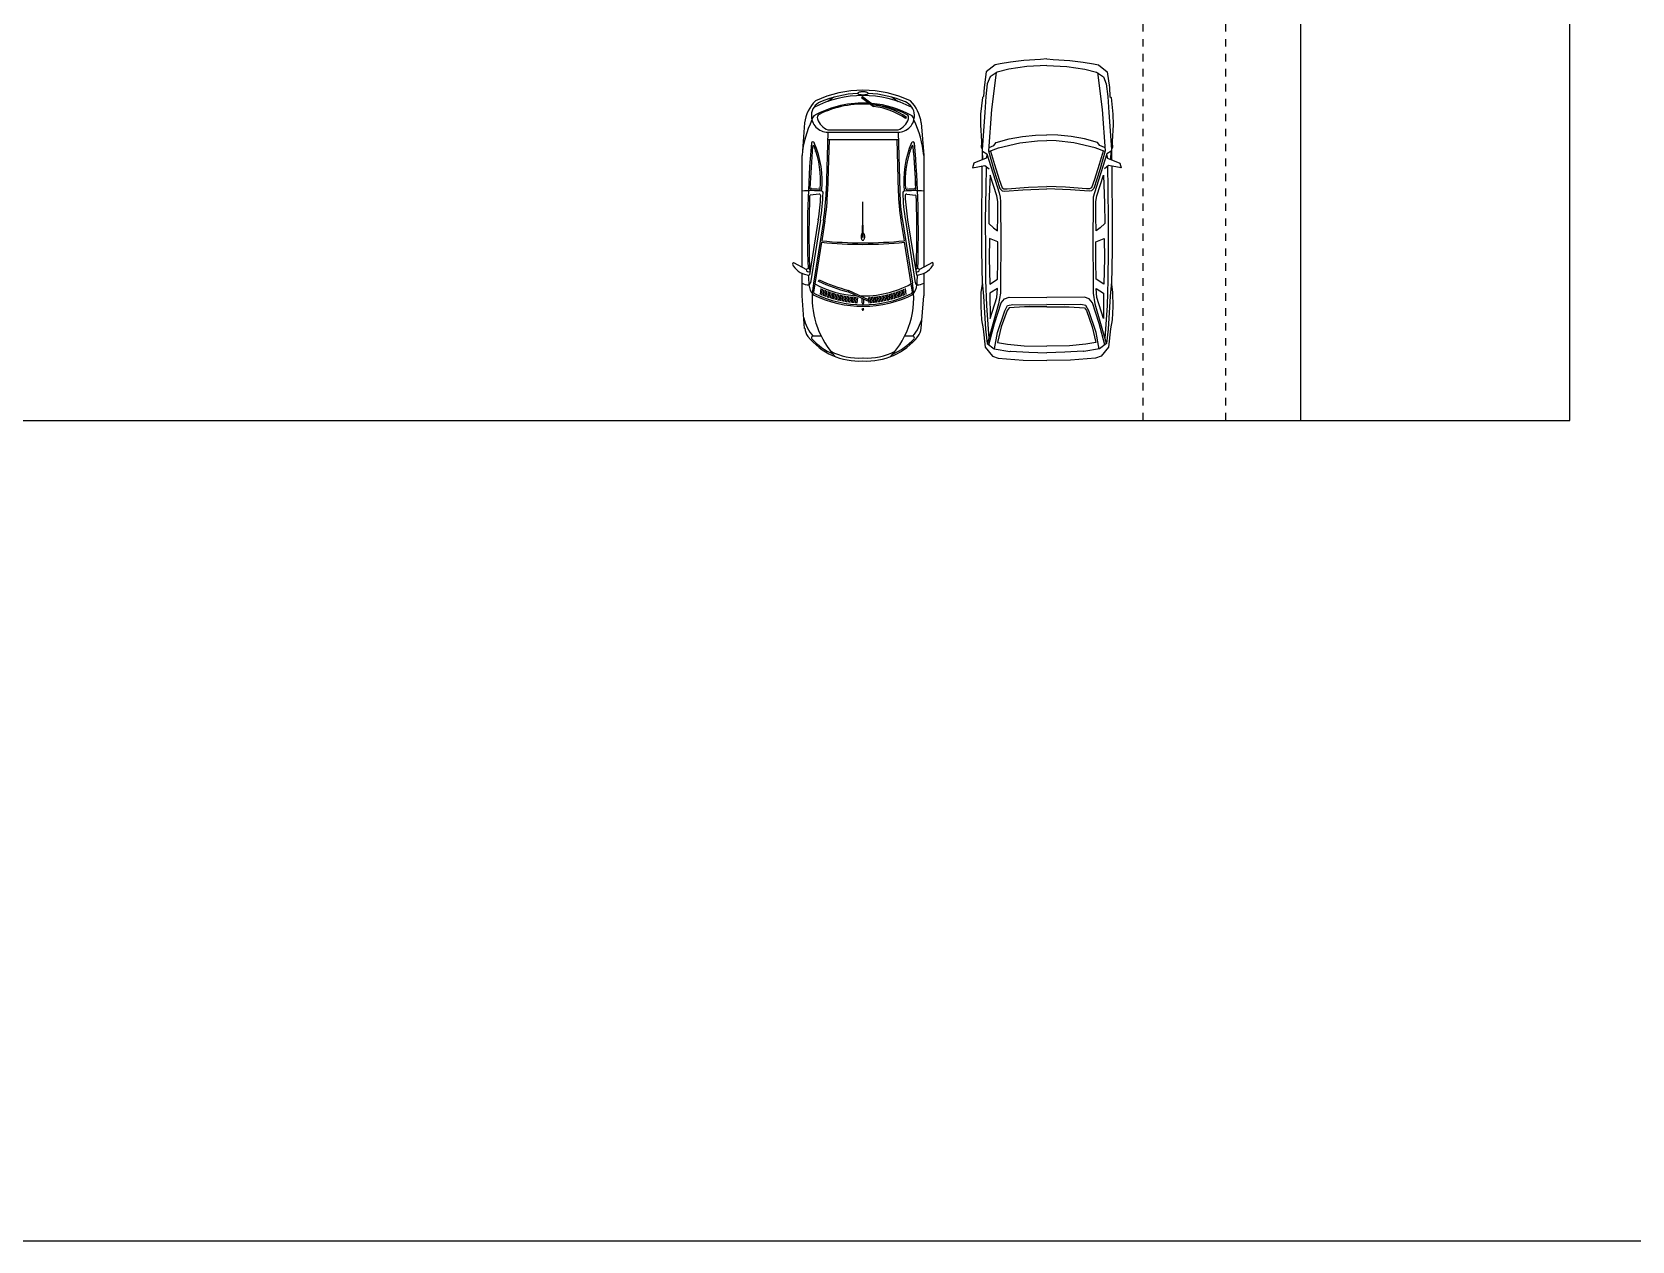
# Model space of a CAD drawing. Header units: millimetres. Extents: x 589 to 1175, y -455 to -172.
# Drawn here: x 662.85 to 684.26, y -283.39 to -267.22 of the extents above; entities that cross this region are included whole.
import ezdxf

# ---------------------------------------------------------------- set-up
doc = ezdxf.new("R2010")
doc.units = ezdxf.units.MM
doc.linetypes.add('DOT2', pattern=[3.175, 0, -3.175])
doc.layers.add('FLOATINGWINDOWS', color=2, linetype='Continuous', plot=False)
doc.layers.add('pohled', color=4, linetype='Continuous')
doc.layers.add('stafaz', color=252, linetype='Continuous')

# ---------------------------------------------------------------- blocks, each defined once
blk = doc.blocks.new('A$C4C5B25AF')
for p, q in [((1315, 929), (1222, 757)), ((330, 559), (330, 669)), ((436, 780), (870, 815)), ((870, 815), (1174, 815)), ((1588, 554), (922, 660)), ((1877, 528), (1040, 662)), ((1883, 568), (1046, 701)), ((1888, 597), (1150, 715)), ((1254, 815), (2750, 815)), ((2231, 587), (2216, 705)), ((3184, 780), (2750, 815)), ((918, 428), (838, 435)), ((924, 448), (844, 455)), ((931, 467), (851, 474)), ((938, 487), (857, 494)), ((945, 506), (865, 513)), ((953, 526), (872, 533)), ((961, 545), (880, 552)), ((969, 564), (888, 572)), ((1065, 593), (1084, 585)), ((1874, 509), (1608, 551)), ((2960, 453), (2265, 472)), ((3060, 470), (2266, 492)), ((2960, 470), (2960, -470)), ((3060, 470), (3060, -470)), ((3090, 470), (3090, -470)), ((3527, 390), (3471, 470)), ((866, 212), (788, 219)), ((869, 232), (792, 239)), ((873, 252), (795, 259)), ((877, 271), (799, 278)), ((881, 291), (803, 298)), ((885, 311), (807, 318)), ((890, 330), (811, 337)), ((895, 350), (816, 357)), ((900, 370), (821, 377)), ((906, 389), (826, 396)), ((911, 409), (832, 416)), ((699, 13), (680, 5)), ((699, 13), (699, 0)), ((851, 73), (774, 80)), ((853, 93), (775, 100)), ((855, 113), (777, 120)), ((778, 10), (835, 10)), ((857, 133), (779, 140)), ((858, 153), (781, 159)), ((860, 172), (783, 179)), ((862, 192), (786, 199)), ((800, -67), (923, 199)), ((818, -75), (942, 192)), ((1660, 5), (1810, 5)), ((3522, 18), (3404, -141)), ((3538, 6), (3423, -148)), ((3522, 18), (3538, 6)), ((680, -5), (699, -13)), ((699, -13), (699, 0)), ((851, -73), (774, -80)), ((853, -93), (775, -100)), ((855, -113), (777, -120)), ((778, -10), (826, -10)), ((857, -133), (779, -140)), ((858, -153), (781, -159)), ((860, -172), (783, -179)), ((862, -192), (786, -199)), ((866, -212), (788, -219)), ((800, -67), (818, -75)), ((1660, -5), (1810, -5)), ((1815, 0), (2130, 0)), ((869, -232), (792, -239)), ((873, -252), (795, -259)), ((877, -271), (799, -278)), ((881, -291), (803, -298)), ((885, -311), (807, -318)), ((890, -330), (811, -337)), ((895, -350), (816, -357)), ((900, -370), (821, -377)), ((906, -389), (826, -396)), ((911, -409), (832, -416)), ((3527, -390), (3471, -470)), ((330, -669), (330, -559)), ((918, -428), (838, -435)), ((924, -448), (844, -455)), ((931, -467), (851, -474)), ((938, -487), (857, -494)), ((945, -506), (865, -513)), ((953, -526), (872, -533)), ((961, -545), (880, -552)), ((969, -564), (888, -572)), ((1588, -554), (922, -660)), ((1877, -528), (1040, -662)), ((1883, -568), (1046, -701)), ((1888, -597), (1150, -715)), ((1874, -509), (1608, -551)), ((2231, -587), (2216, -705)), ((2960, -453), (2265, -472)), ((3060, -470), (2266, -492)), ((3242, -572), (3259, -583)), ((436, -780), (870, -815)), ((1174, -815), (870, -815)), ((1315, -929), (1222, -757)), ((2750, -815), (1254, -815)), ((3184, -780), (2750, -815))]:
    blk.add_line(p, q)
at = {"const_width": 5}
for points in [[(2314, 690, 1), (2314, 685, 1)], [(2805, 643, 1), (2805, 638, 1)], [(2314, 598, 1), (2314, 593, 1)], [(2314, -598, -1), (2314, -593, -1)], [(2805, -643, -1), (2805, -638, -1)], [(2314, -690, -1), (2314, -685, -1)]]:
    blk.add_lwpolyline(points, format="xyb", close=True, dxfattribs=at)
blk.add_lwpolyline([(1711, 5, 0.073885), (1709, 8, 0.104294), (1698, 17, 0.06515), (1683, 22, 0.051298), (1664, 24, 0.051298), (1644, 22, 0.06515), (1629, 17, 0.104294), (1618, 8, 0.174199), (1615, 0, 0.174199), (1618, -8, 0.104294), (1629, -17, 0.06515), (1644, -22, 0.051298), (1664, -24, 0.051298), (1683, -22, 0.06515), (1698, -17, 0.104294), (1709, -8, 0.073885), (1711, -5, 0.174199)], format="xyb")
blk.add_lwpolyline([(3580, 70, 0.246563), (3574, 67, 0.081563), (3566, 49, 0.040147), (3562, 29, 0.029458), (3560, 0, 0.029458), (3562, -29, 0.040147), (3566, -49, 0.081563), (3574, -67, 0.246563), (3580, -70, 0.246563), (3586, -67, 0.081563), (3594, -49, 0.040147), (3598, -29, 0.029458), (3600, 0, 0.029458), (3598, 29, 0.040147), (3594, 49, 0.081563), (3586, 67, 0.246563)], format="xyb", close=True)
for centre, radius, start, end in [((1420, 703), 271, 122.5061, 177.3807), ((1294, 918), 24, 28.4487, 144.8117), ((873, 53), 874, 128.5195, 183.4666), ((841, -464), 1143, 86.7478, 133.301), ((873, 53), 854, 132.4061, 156.0666), ((310, 669), 20, 0, 132.4061), ((453, 580), 200, 94.6669, 128.5195), ((701, 231), 573, 102.481, 130.272), ((2243, 0), 1511, 153.8364, 206.6643), ((2243, 0), 1491, 154.1833, 205.8167), ((2243, 0), 1373, 152.0676, 176.1797), ((1054, 466), 260, 97.9758, 129.7902), ((905, 657), 20, 86.7478, 153.8364), ((919, 641), 20, 80.9423, 154.1833), ((841, -464), 1143, 79.9751, 86.7478), ((1187, 727), 169, 148.6333, 180.9564), ((1706, -11589), 12332, 92.5802, 93.2009), ((1052, 738), 36.8, 201.7756, 261.8193), ((1223, 726), 31.7, 91.422, 214.9423), ((1207, 734), 28.1, 248.5131, 57.8511), ((1709, -12958), 13680, 87.9174, 92.0179), ((1709, -12958), 13700, 84.9558, 91.981), ((2206, 703), 10, 7.2745, 87.9174), ((1037, 684), 1241, 353.7279, 6.0623), ((2411, 1822), 1276, 263.6929, 293.3519), ((1037, 684), 1261, 355.3159, 0.6912), ((2308, 699), 10, 87.4901, 180.6912), ((2411, 1822), 1256, 265.0494, 291.5959), ((1709, -12958), 13680, 85.1291, 87.4901), ((2608, -605), 1427, 64.4533, 84.2811), ((2870, 663), 10, 291.5959, 85.1291), ((2912, 669), 20, 284.8612, 84.9558), ((3280, 470), 220, 87.5524, 180.0097), ((3120, 275), 509, 45.0724, 82.7817), ((3221, 610), 72.8, 40.2199, 88.4107), ((2118, 0), 1332, 356.4569, 29.5582), ((3281, 490), 200, 22.8604, 87.5524), ((2118, 0), 1432, 332.6464, 27.3536), ((873, 53), 834, 153.1339, 183.4666), ((3533, -521), 2707, 155.7055, 164.5863), ((3533, -521), 2687, 155.7055, 164.6216), ((7067, 0), 5507, 174.225, 185.775), ((7067, 0), 5487, 174.2369, 185.7631), ((2349, 3491), 3020, 260.9423, 268.4089), ((2349, 3491), 3000, 260.9423, 268.4089), ((2349, 3491), 2960, 260.9423, 268.0852), ((2349, 3491), 2930, 260.9423, 267.2804), ((2211, 584), 20, 267.2804, 7.2745), ((2251, 553), 20, 268.0852, 348.1357), ((2158, 3510), 2979, 271.7693, 271.819), ((2303, 580), 10, 175.3159, 265.0494), ((3314, 380), 241, 108.384, 158.1789), ((3254, 562), 50, 26.3311, 108.384), ((2118, 0), 1317, 355.4418, 26.3311), ((2118, 0), 1462, 2.7376, 22.8604), ((2118, 0), 1502, 334.9815, 25.0185), ((682, 0), 5, 112.786, 247.214), ((778, 0), 10, 90, 270), ((2243, 0), 1373, 178.392, 207.9324), ((1660, 0), 5, 90, 270), ((1810, 0), 5, 270, 90), ((873, -53), 874, 176.5334, 231.4805), ((873, -53), 834, 176.5334, 206.8661), ((2487, -43), 922, 324.9998, 353.9253), ((2487, -43), 942, 324.9998, 353.5912), ((2118, 0), 1332, 330.4418, 354.8462), ((2118, 0), 1317, 333.6689, 353.7639), ((2118, 0), 1462, 337.1396, 357.2624), ((841, 464), 1143, 226.699, 280.0249), ((873, -53), 854, 203.9334, 227.5939), ((2349, -3491), 3020, 91.5911, 99.0577), ((2349, -3491), 3000, 91.5911, 99.0577), ((2349, -3491), 2960, 91.9167, 99.0577), ((2349, -3491), 2930, 92.7196, 99.0577), ((2211, -584), 20, 352.7255, 92.7196), ((2251, -553), 20, 6.1809, 91.9167), ((2158, -3510), 2979, 88.1848, 88.2307), ((2411, -1822), 1276, 66.6481, 96.3071), ((1037, -684), 1241, 353.9377, 6.1809), ((2304, -585), 10, 87.1473, 184.478), ((1037, -684), 1261, 359.3088, 4.478), ((2411, -1822), 1256, 68.4041, 94.9506), ((3280, -470), 220, 179.9903, 272.4476), ((3314, -380), 241, 201.8211, 251.616), ((3120, -275), 509, 277.2183, 314.9276), ((3254, -562), 50, 251.616, 333.6689), ((3281, -490), 200, 272.4476, 337.1396), ((310, -669), 20, 227.5939, 0), ((453, -580), 200, 231.4805, 265.3331), ((701, -231), 573, 229.728, 257.519), ((1054, -466), 260, 230.2098, 262.0242), ((919, -641), 20, 205.8167, 279.0577), ((1052, -738), 36.8, 98.1807, 158.2244), ((1187, -727), 169, 179.0436, 211.3667), ((1706, 11589), 12332, 266.7991, 267.4198), ((1420, -703), 271, 182.6193, 237.4939), ((1223, -726), 31.7, 145.0577, 268.578), ((1207, -734), 28.1, 302.1489, 111.4869), ((1709, 12958), 13680, 267.9821, 272.0826), ((1709, 12958), 13700, 268.019, 275.0515), ((2206, -703), 10, 272.0826, 352.7255), ((2308, -699), 10, 179.3088, 272.5099), ((1709, 12958), 13680, 272.5099, 274.8709), ((1709, 12958), 13680, 272.5099, 274.7965), ((2608, 605), 1427, 275.7189, 295.5467), ((2870, -663), 10, 274.8709, 68.4041), ((2912, -669), 20, 275.0442, 75.1388), ((3221, -610), 72.8, 271.5893, 319.7801), ((1294, -918), 24, 215.1883, 331.5513)]:
    blk.add_arc(centre, radius, start, end)
blk = doc.blocks.new('SYM_ZUBEHOER_PKW_PKW_2')
at = {"linetype": 'Continuous'}
for p, q in [((76.4, 385.4, 2), (54, 384.3, 2)), ((84.9, 386.3, 2), (76.4, 385.4, 2)), ((84.9, 386.3, 2), (93.5, 385.4, 2)), ((93.5, 385.4, 2), (115.8, 384.3, 2)), ((4, 369, 2), (1.2, 348, 2)), ((15.7, 378.1, 2), (4, 369, 2)), ((18.4, 368.4, 2), (9.2, 362.1, 2)), ((17.2, 368.1, 2), (10.9, 318.5, 2)), ((22.4, 379.6, 2), (15.7, 378.1, 2)), ((34.2, 372.7, 2), (18.4, 368.4, 2)), ((36.2, 382, 2), (22.4, 379.6, 2)), ((58, 375.9, 2), (34.2, 372.7, 2)), ((54, 384.3, 2), (36.2, 382, 2)), ((84.9, 377.2, 2), (58, 375.9, 2)), ((84.9, 377.2, 2), (111.8, 375.9, 2)), ((111.8, 375.9, 2), (135.6, 372.7, 2)), ((115.8, 384.3, 2), (133.7, 382, 2)), ((133.7, 382, 2), (147.5, 379.6, 2)), ((135.6, 372.7, 2), (151.4, 368.4, 2)), ((147.5, 379.6, 2), (154.2, 378.1, 2)), ((151.4, 368.4, 2), (160.6, 362.1, 2)), ((152.6, 368.1, 2), (158.9, 318.5, 2)), ((154.2, 378.1, 2), (165.8, 369, 2)), ((165.8, 369, 2), (168.6, 348, 2)), ((1.2, 348, 2), (0.4, 335.9, 2)), ((5.3, 352.9, 2), (3.3, 335.8, 2)), ((9.2, 362.1, 2), (5.3, 352.9, 2)), ((160.6, 362.1, 2), (164.5, 352.9, 2)), ((164.5, 352.9, 2), (166.5, 335.8, 2)), ((168.6, 348, 2), (169.4, 335.9, 2)), ((-1.2, 334.5, 2), (-3.6, 312.3, 2)), ((0.4, 335.9, 2), (-1.2, 334.5, 2)), ((3.3, 335.8, 2), (1.8, 314.5, 2)), ((166.5, 335.8, 2), (168.1, 314.5, 2)), ((169.4, 335.9, 2), (171.1, 334.5, 2)), ((171.1, 334.5, 2), (173.4, 312.3, 2)), ((-3.6, 312.3, 2), (-4, 298.1, 2)), ((1.8, 314.5, 2), (-1.5, 265.2, 2)), ((10.9, 318.5, 2), (6.7, 263.1, 2)), ((158.9, 318.5, 2), (163.2, 263.1, 2)), ((168.1, 314.5, 2), (171.3, 265.2, 2)), ((173.4, 312.3, 2), (173.8, 298.1, 2)), ((-4, 298.1, 2), (-2.4, 275.6, 2)), ((17.3, 274.6, 2), (34.6, 279.4, 2)), ((34.6, 279.4, 2), (52.5, 282.3, 2)), ((52.5, 282.3, 2), (70, 284.2, 2)), ((70, 284.2, 2), (84.9, 284.5, 2)), ((99.8, 284.2, 2), (84.9, 284.5, 2)), ((117.3, 282.3, 2), (99.8, 284.2, 2)), ((135.2, 279.4, 2), (117.3, 282.3, 2)), ((152.6, 274.6, 2), (135.2, 279.4, 2)), ((173.8, 298.1, 2), (172.3, 275.6, 2)), ((-2.5, 274, 2), (-3.1, 268.3, 2)), ((-3.1, 268.3, 2), (-1.4, 265.9, 2)), ((-2.4, 275.6, 2), (-2.5, 274, 2)), ((-1.4, 265.9, 2), (-1.7, 251.1, 2)), ((-1, 262.8, 2), (4.8, 259.3, 2)), ((-0.6, 251.5, 2), (-1, 262.8, 2)), ((4.9, 258.3, 2), (4, 253.4, 2)), ((4.8, 259.3, 2), (21, 207, 2)), ((6.7, 263.1, 2), (13.9, 238, 2)), ((7.2, 262.3, 2), (20.1, 267.1, 2)), ((7.6, 267.5, 2), (14, 270.3, 2)), ((9.6, 263, 2), (15, 245, 2)), ((14, 270.3, 2), (17.3, 274.6, 2)), ((20.1, 267.1, 2), (48.9, 274, 2)), ((48.9, 274, 2), (72.5, 276.7, 2)), ((72.5, 276.7, 2), (84.9, 277.1, 2)), ((97.4, 276.7, 2), (84.9, 277.1, 2)), ((120.9, 274, 2), (97.4, 276.7, 2)), ((149.7, 267.1, 2), (120.9, 274, 2)), ((165.1, 259.3, 2), (148.9, 207, 2)), ((162.6, 262.3, 2), (149.7, 267.1, 2)), ((155.9, 270.3, 2), (152.6, 274.6, 2)), ((160.2, 263, 2), (154.9, 245, 2)), ((162.2, 267.5, 2), (155.9, 270.3, 2)), ((163.2, 263.1, 2), (155.9, 238, 2)), ((164.9, 258.3, 2), (165.9, 253.4, 2)), ((170.8, 262.8, 2), (165.1, 259.3, 2)), ((170.4, 251.6, 2), (170.8, 262.8, 2)), ((172.9, 268.3, 2), (171.3, 265.9, 2)), ((171.3, 265.9, 2), (171.5, 251.1, 2)), ((172.3, 275.6, 2), (172.3, 274, 2)), ((172.3, 274, 2), (172.9, 268.3, 2)), ((-12.7, 246.6, 2), (-14.7, 240.6, 2)), ((-14.7, 240.6, 2), (2.2, 243.5, 2)), ((4, 253.4, 2), (-12.7, 246.6, 2)), ((-1.8, 242.8, 2), (-2.1, 228, 2)), ((2.2, 243.5, 2), (7.9, 239.4, 2)), ((3.9, 242.3, 2), (3.2, 212.8, 2)), ((13.9, 238, 2), (22.2, 212.7, 2)), ((15, 245, 2), (21.3, 225, 2)), ((155.9, 238, 2), (147.7, 212.7, 2)), ((154.9, 245, 2), (148.6, 225, 2)), ((167.6, 243.5, 2), (161.9, 239.4, 2)), ((165.9, 253.4, 2), (182.6, 246.6, 2)), ((165.9, 242.3, 2), (166.6, 212.8, 2)), ((184.6, 240.6, 2), (167.6, 243.5, 2)), ((171.7, 242.8, 2), (171.9, 228, 2)), ((182.6, 246.6, 2), (184.6, 240.6, 2)), ((-2.1, 228, 2), (-2.6, 171.7, 2)), ((9.2, 230.8, 2), (7.5, 192.7, 2)), ((18.1, 203.2, 2), (9.2, 230.8, 2)), ((21.3, 225, 2), (25.2, 213.9, 2)), ((31.8, 212.5, 2), (60.2, 214.6, 2)), ((60.2, 214.6, 2), (84.9, 215.7, 2)), ((109.7, 214.6, 2), (84.9, 215.7, 2)), ((138.1, 212.5, 2), (109.7, 214.6, 2)), ((148.6, 225, 2), (144.7, 213.9, 2)), ((151.7, 203.2, 2), (160.7, 230.8, 2)), ((160.7, 230.8, 2), (162.3, 192.7, 2)), ((171.9, 228, 2), (172.5, 171.7, 2)), ((3.2, 212.8, 2), (2.6, 170.8, 2)), ((7.5, 192.7, 2), (7.3, 166.1, 2)), ((19.2, 195.4, 2), (18.1, 203.2, 2)), ((19.4, 175, 2), (19.2, 195.4, 2)), ((21, 207, 2), (22.7, 201.3, 2)), ((22.2, 212.7, 2), (25, 209.6, 2)), ((22.7, 201.3, 2), (22.9, 195, 2)), ((22.9, 195, 2), (23.6, 140.3, 2)), ((25, 209.6, 2), (28.3, 209.1, 2)), ((25.2, 213.9, 2), (27.6, 212.5, 2)), ((27.6, 212.5, 2), (31.8, 212.5, 2)), ((28.3, 209.1, 2), (53, 211.3, 2)), ((53, 211.3, 2), (84.9, 212.3, 2)), ((116.8, 211.3, 2), (84.9, 212.3, 2)), ((141.5, 209.1, 2), (116.8, 211.3, 2)), ((142.2, 212.5, 2), (138.1, 212.5, 2)), ((144.8, 209.6, 2), (141.5, 209.1, 2)), ((144.7, 213.9, 2), (142.2, 212.5, 2)), ((147.7, 212.7, 2), (144.8, 209.6, 2)), ((146.9, 195, 2), (146.3, 140.3, 2)), ((147.1, 201.3, 2), (146.9, 195, 2)), ((148.9, 207, 2), (147.1, 201.3, 2)), ((150.5, 175, 2), (150.7, 195.4, 2)), ((150.7, 195.4, 2), (151.7, 203.2, 2)), ((162.3, 192.7, 2), (162.5, 166.1, 2)), ((166.6, 212.8, 2), (167.2, 170.8, 2)), ((-2.6, 171.7, 2), (-2.6, 130.3, 2)), ((19.1, 156.1, 2), (19.4, 175, 2)), ((150.8, 156.1, 2), (150.5, 175, 2)), ((172.5, 171.7, 2), (172.5, 130.3, 2)), ((2.6, 170.8, 2), (2.8, 129.9, 2)), ((7.3, 166.1, 2), (13.8, 160.4, 2)), ((13.8, 160.4, 2), (19.1, 156.1, 2)), ((156.1, 160.4, 2), (150.8, 156.1, 2)), ((162.5, 166.1, 2), (156.1, 160.4, 2)), ((167.2, 170.8, 2), (167, 129.9, 2)), ((-2.6, 130.3, 2), (-1.6, 84.9, 2)), ((2.8, 129.9, 2), (3.1, 90.4, 2)), ((8.1, 146.1, 2), (7.9, 119.6, 2)), ((19.3, 141.6, 2), (8.1, 146.1, 2)), ((19.3, 114.8, 2), (19.3, 141.6, 2)), ((23.6, 140.3, 2), (23, 89.6, 2)), ((146.3, 140.3, 2), (146.8, 89.6, 2)), ((150.5, 141.6, 2), (161.7, 146.1, 2)), ((150.6, 114.8, 2), (150.5, 141.6, 2)), ((161.7, 146.1, 2), (161.9, 119.6, 2)), ((167, 129.9, 2), (166.7, 90.4, 2)), ((172.5, 130.3, 2), (171.4, 84.9, 2)), ((7.9, 119.6, 2), (8.6, 84.9, 2)), ((18.8, 91.4, 2), (19.3, 114.8, 2)), ((151, 91.4, 2), (150.6, 114.8, 2)), ((161.9, 119.6, 2), (161.3, 84.9, 2)), ((-1.7, 88, 2), (0.2, 68.8, 2)), ((3.1, 90.4, 2), (4.4, 56.3, 2)), ((8.6, 84.9, 2), (18.8, 91.4, 2)), ((23, 89.6, 2), (23, 72.8, 2)), ((146.8, 89.6, 2), (146.8, 72.8, 2)), ((161.3, 84.9, 2), (151, 91.4, 2)), ((166.7, 90.4, 2), (165.5, 56.3, 2)), ((171.5, 88, 2), (169.7, 68.8, 2)), ((-3.2, 73.8, 2), (-3.5, 55.2, 2)), ((-1.6, 84.9, 2), (-3.2, 73.8, 2)), ((0.2, 68.8, 2), (2.8, 24.7, 2)), ((18.9, 79.1, 2), (8.9, 72.7, 2)), ((8.9, 72.7, 2), (9.2, 38.9, 2)), ((9.2, 38.9, 2), (18.1, 67.3, 2)), ((18.1, 67.3, 2), (18.9, 79.1, 2)), ((23, 72.8, 2), (20.5, 58.7, 2)), ((23.9, 59.9, 2), (28.2, 65.2, 2)), ((28.2, 65.2, 2), (34.5, 67.5, 2)), ((34.5, 67.5, 2), (84.9, 67, 2)), ((135.3, 67.5, 2), (84.9, 67, 2)), ((141.7, 65.2, 2), (135.3, 67.5, 2)), ((146, 59.9, 2), (141.7, 65.2, 2)), ((146.8, 72.8, 2), (149.3, 58.7, 2)), ((151.7, 67.3, 2), (150.9, 79.1, 2)), ((150.9, 79.1, 2), (160.9, 72.7, 2)), ((160.6, 38.9, 2), (151.7, 67.3, 2)), ((160.9, 72.7, 2), (160.6, 38.9, 2)), ((169.7, 68.8, 2), (167, 24.7, 2)), ((171.4, 84.9, 2), (173, 73.8, 2)), ((173, 73.8, 2), (173.3, 55.2, 2)), ((-3.5, 55.2, 2), (-2.6, 37.2, 2)), ((4.4, 56.3, 2), (7.2, 12.2, 2)), ((20.5, 58.7, 2), (5.6, 5.8, 2)), ((14.8, 32.5, 2), (23.9, 59.9, 2)), ((18.9, 20.4, 2), (28.8, 49.2, 2)), ((31.9, 49.6, 2), (24, 28, 2)), ((28.8, 49.2, 2), (32.5, 56.3, 2)), ((34.4, 53.5, 2), (31.9, 49.6, 2)), ((32.5, 56.3, 2), (39.4, 57.8, 2)), ((55.2, 54.8, 2), (34.4, 53.5, 2)), ((39.4, 57.8, 2), (61.3, 57.5, 2)), ((84.9, 54.7, 2), (55.2, 54.8, 2)), ((61.3, 57.5, 2), (84.9, 57.8, 2)), ((108.5, 57.5, 2), (84.9, 57.8, 2)), ((84.9, 54.7, 2), (114.7, 54.8, 2)), ((130.4, 57.8, 2), (108.5, 57.5, 2)), ((114.7, 54.8, 2), (135.5, 53.5, 2)), ((137.3, 56.3, 2), (130.4, 57.8, 2)), ((135.5, 53.5, 2), (137.9, 49.6, 2)), ((141.1, 49.2, 2), (137.3, 56.3, 2)), ((137.9, 49.6, 2), (145.8, 28, 2)), ((151, 20.4, 2), (141.1, 49.2, 2)), ((155, 32.5, 2), (146, 59.9, 2)), ((149.3, 58.7, 2), (164.2, 5.8, 2)), ((165.5, 56.3, 2), (162.6, 12.2, 2)), ((173.3, 55.2, 2), (172.4, 37.2, 2)), ((-2.6, 37.2, 2), (-0.3, 25.2, 2)), ((-0.3, 25.2, 2), (2.3, 0.7, 2)), ((2.8, 24.7, 2), (5, 5.7, 2)), ((7.2, 4, 2), (14.8, 32.5, 2)), ((24, 28, 2), (19.1, 6.7, 2)), ((145.8, 28, 2), (150.7, 6.7, 2)), ((162.6, 4, 2), (155, 32.5, 2)), ((167, 24.7, 2), (164.9, 5.7, 2)), ((170.1, 25.2, 2), (167.5, 0.7, 2)), ((172.4, 37.2, 2), (170.1, 25.2, 2)), ((2.3, 0.7, 2), (12.2, -11.4, 2)), ((5, 5.7, 2), (14.3, -1.5, 2)), ((14.8, -1.6, 2), (18.9, 20.4, 2)), ((19.1, 6.7, 2), (32.5, 4.6, 2)), ((32.5, 4.6, 2), (54.8, 2.6, 2)), ((54.8, 2.6, 2), (84.9, 2.1, 2)), ((115.1, 2.6, 2), (84.9, 2.1, 2)), ((137.3, 4.6, 2), (115.1, 2.6, 2)), ((150.7, 6.7, 2), (137.3, 4.6, 2)), ((155.1, -2.1, 2), (151, 20.4, 2)), ((164.9, 5.7, 2), (155.5, -1.5, 2)), ((167.5, 0.7, 2), (157.6, -11.4, 2)), ((12.2, -11.4, 2), (19.9, -14.1, 2)), ((14.3, -1.5, 2), (35.4, -5.2, 2)), ((19.9, -14.1, 2), (53.4, -16.7, 2)), ((35.4, -5.2, 2), (36.3, -4.5, 2)), ((36.3, -4.5, 2), (60.7, -6.2, 2)), ((53.4, -16.7, 2), (84.9, -17.3, 2)), ((60.7, -6.2, 2), (84.9, -6.7, 2)), ((109.1, -6.2, 2), (84.9, -6.7, 2)), ((116.4, -16.7, 2), (84.9, -17.3, 2)), ((133.5, -4.5, 2), (109.1, -6.2, 2)), ((149.9, -14.1, 2), (116.4, -16.7, 2)), ((134.4, -5.2, 2), (133.5, -4.5, 2)), ((155.5, -1.5, 2), (134.4, -5.2, 2)), ((157.6, -11.4, 2), (149.9, -14.1, 2))]:
    blk.add_line(p, q, dxfattribs=at)
at = {"color": 5, "linetype": 'Continuous', "invisible_edges": 15}
for points in [[(-6.5, 255, 1), (0.7, 375.7, 1), (82.8, 391.5, 1)], [(-6.5, 255, 1), (82.8, 391.5, 1), (177.7, 255.4, 1)], [(82.8, 391.5, 1), (172.9, 370.5, 1), (177.7, 255.4, 1)], [(-4.5, 237.6, 1), (-6.5, 255, 1), (177.7, 255.4, 1)], [(177.7, 255.4, 1), (175.7, 236.4, 1), (-2.5, 8.2, 1), (-4.5, 237.6, 1)], [(175.7, 236.4, 1), (154.2, -18, 1), (-2.5, 8.2, 1)], [(175.7, 236.4, 1), (178.9, 36.4, 1), (154.2, -18, 1)], [(154.2, -18, 1), (11.8, -20.3, 1), (-2.5, 8.2, 1)]]:
    blk.add_3dface(points, dxfattribs=at)

msp = doc.modelspace()

# ---------------------------------------------------------------- linework, layer by layer
at = {"layer": 'FLOATINGWINDOWS', "linetype": 'Continuous', "ltscale": 0.001}
msp.add_lwpolyline([(641.445, -283.39), (729.322, -283.39), (729.322, -237.5), (641.445, -237.5)], close=True, dxfattribs=at)
at = {"layer": 'pohled'}
for p, q in [((683.423, -272.414), (683.423, -237.914)), ((679.823, -266.414), (679.823, -272.414)), ((648.473, -272.414), (683.423, -272.414))]:
    msp.add_line(p, q, dxfattribs=at)
at = {"layer": 'pohled', "linetype": 'DOT2', "ltscale": 0.02}
for p, q in [((677.717, -272.414), (677.717, -261.414)), ((678.823, -272.414), (678.823, -261.414))]:
    msp.add_line(p, q, dxfattribs=at)

# ---------------------------------------------------------------- block references
at = {"layer": 'stafaz', "linetype": 'Continuous', "xscale": 0.01, "yscale": 0.01, "zscale": 0.01}
msp.add_blockref('SYM_ZUBEHOER_PKW_PKW_2', (675.578, -271.442, -0.02), dxfattribs=at)
at = {"layer": 'stafaz', "xscale": 0.0009999999999990906, "yscale": 0.001000000000000227, "zscale": 0.001, "rotation": 90}
msp.add_blockref('A$C4C5B25AF', (673.967, -271.62), dxfattribs=at)

doc.saveas('drawing.dxf')
